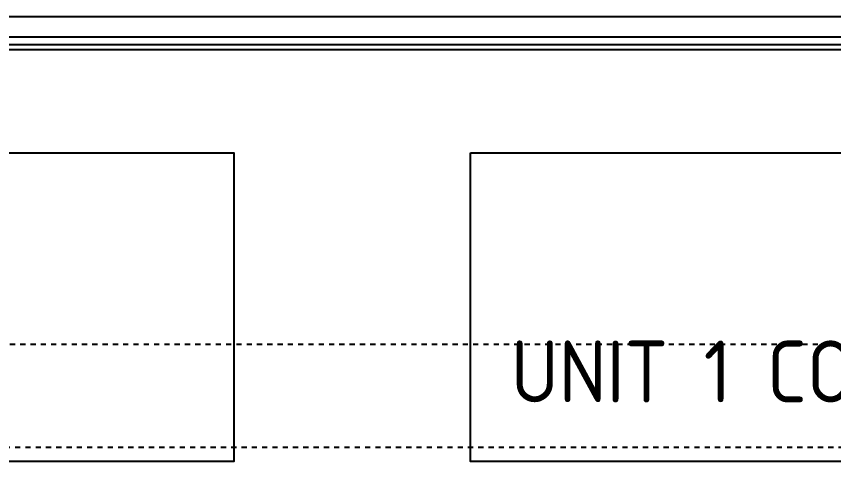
# Model space of a CAD drawing. Header units: millimetres. Extents: x 42168 to 50458, y 36014 to 39431.
# Drawn here: x 43266.3 to 43425.1, y 38493.2 to 38579.7 of the extents above; entities that cross this region are included whole.
import ezdxf

# ---------------------------------------------------------------- set-up
doc = ezdxf.new("R2010")
doc.units = ezdxf.units.MM
doc.linetypes.add('Dashed', pattern=[2, 1, -1])
doc.layers.add('! NO PLOT !', color=7, linetype='Continuous', true_color=0xff75dd, plot=False)
doc.layers.add('000-PI-Oprema', color=30, linetype='Continuous', lineweight=5)
doc.layers.add('000-PI-ORMAR', color=2, linetype='Continuous')
doc.layers.add('AUT_7', color=7, linetype='Continuous')
doc.styles.add('PI0', font='isocpeur.ttf', dxfattribs={"width": 0.9})

# ---------------------------------------------------------------- blocks, each defined once
blk = doc.blocks.new('8606.000_front')
at = {"layer": '! NO PLOT !', "linetype": 'Dashed'}
for p, q in [((43564.03, 38515.92), (43099.03, 38515.92)), ((43559.03, 38495.92), (43104.03, 38495.92))]:
    blk.add_line(p, q, dxfattribs=at)
at = {"layer": '000-PI-ORMAR'}
for p, q in [((43047.77, 38579.67), (43615.27, 38579.67)), ((43047.77, 38575.67), (43615.27, 38575.67)), ((43047.77, 38574.17), (43615.27, 38574.17)), ((43627.53, 38573.17), (43035.53, 38573.17))]:
    blk.add_line(p, q, dxfattribs=at)

msp = doc.modelspace()

# ---------------------------------------------------------------- linework, layer by layer
at = {"layer": 'AUT_7'}
for points in [[(43058.526, 38553.169), (43308.526, 38553.169), (43308.526, 38493.169), (43058.526, 38493.169)], [(43354.526, 38553.169), (43604.526, 38553.169), (43604.526, 38493.169), (43354.526, 38493.169)]]:
    msp.add_lwpolyline(points, close=True, dxfattribs=at)

# ---------------------------------------------------------------- block references
at = {"layer": '000-PI-Oprema'}
msp.add_blockref('8606.000_front', (0, 0), dxfattribs=at)

# ---------------------------------------------------------------- texts
at = {"layer": 'AUT_7', "linetype": 'Continuous', "insert": (43479.526, 38523.169), "char_height": 20, "width": 238.08137, "attachment_point": 5, "line_spacing_factor": 0.75, "style": 'PI0'}
msp.add_mtext('+{\\fISOCPEUR|b0|i0|c238|p34;1CJA10}\\P{\\fISOCPEUR|b0|i0|c238|p34;\\H0.6x;\\C7;UNIT 1 CONTROL AND PROTECTION}', dxfattribs=at)

doc.saveas('drawing.dxf')
